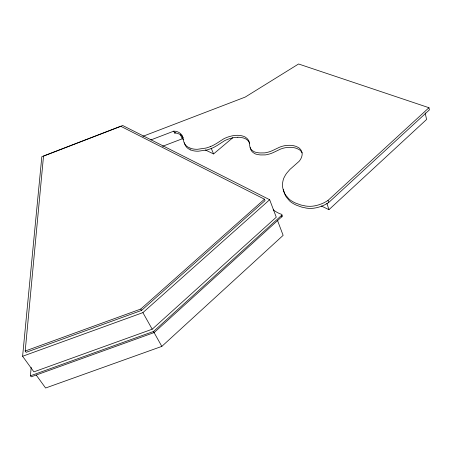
<?xml version="1.0" encoding="UTF-8"?>
<svg xmlns="http://www.w3.org/2000/svg" width="452" height="452" viewBox="0 0 452 452"><rect width="100%" height="100%" fill="white"/><g stroke="black" fill="none" stroke-linecap="round" stroke-linejoin="round"><path stroke-width="0.68" d="M281.833 215.372L282.116 215.497A1.136 0.757 -19.8 0 1 282.308 215.672L282.393 215.841A1.232 0.819 -19.9 0 1 282.398 216.203L154.177 332.548L31.205 376.827L30.448 375.793L31.171 367.386M25.199 351.034L43.516 156.126L120.842 126.311L264.476 199.196L265.03 200.637L141.549 310.411L26.126 352.328L25.199 351.034L140.781 309.044L264.476 199.196M22.6 356.266L41.821 156.663L122.661 125.492L269.658 199.722L276.274 217.214L152.2 329.209L33.9 371.86L22.6 356.266L142.894 312.62L269.658 199.722M30.448 375.793L153.561 331.446L281.963 215.039A1.232 0.819 -19.9 0 0 281.963 214.677L281.873 214.508A1.136 0.757 -19.9 0 0 281.686 214.333L280.845 214.045A16.854 11.051 -19.2 0 1 279.313 213.508L277.206 212.44A61.704 39.443 -17.4 0 1 274.703 210.898L273.675 210.18A37.07 23.99 -18.5 0 1 273.189 209.813M321.395 206.022L328.943 209.671L426.569 119.481L425.179 112.898M210.604 146.51A19.538 11.323 -22.7 0 0 213.361 145.256L216.101 143.719A37.171 21.221 -22.9 0 0 218.022 142.51A34.702 19.854 -22.9 0 0 218.796 141.996L223.74 138.815A13.588 8.063 -21.8 0 1 225.152 138.12L227.582 137.159A25.645 15.379 -21.8 0 1 229.074 136.668L231.108 136.103A18.272 10.888 -21.8 0 1 232.667 135.775L233.187 135.685A21.216 12.673 -21.8 0 1 235.718 135.374L237.091 135.306A15.701 9.339 -21.7 0 1 239.148 135.38L241.131 135.679A26.143 15.662 -22 0 1 243.04 136.154L243.764 136.397A14.391 8.56 -21.6 0 1 245.182 137.063L246.589 138.092A27.634 16.521 -22.1 0 1 247.56 139.024L248.521 140.295A14.362 8.56 -21.6 0 1 248.967 141.267L250.046 147.572A16.56 9.933 -20.1 0 0 250.6 148.64L251.109 149.324A21.351 12.792 -19.9 0 0 252.442 150.623L254.047 151.657A12.905 7.763 -20.3 0 0 255.38 152.183L258.058 152.742A28.826 17.148 -19.8 0 0 259.985 152.945L264.516 152.895A13.639 8.209 -20.1 0 0 266.313 152.612L268.748 151.985A19.086 11.436 -20.1 0 0 273.036 150.33L279.585 147.199A19.707 12.176 -19.3 0 1 281.138 146.634L282.167 146.312A15.085 9.277 -19.3 0 1 284.783 145.697L287.026 145.414A21.973 13.594 -19.4 0 1 289.822 145.307L290.845 145.341A15.984 9.842 -19.3 0 1 292.794 145.561L294.275 145.883A24.945 15.458 -19.5 0 1 296.28 146.51L298.427 147.522A14.165 8.724 -19.1 0 1 299.416 148.245L300.512 149.414A21.933 13.543 -19.5 0 1 301.411 150.855L301.879 152.053A17.323 10.69 -19.3 0 1 302.134 154.601L302.009 155.499A20.25 12.492 -19.4 0 1 301.083 158.302L300.851 158.759A17.572 10.848 -19.3 0 1 299.088 161.347L289.918 169.443L286.675 173.212A40.234 25.826 -17.5 0 0 285.297 175.28L283.862 178.009A22.385 14.289 -18.3 0 0 283.415 179.207L282.992 180.845A55.573 35.635 -16.6 0 0 282.602 183.184L282.466 184.975A25.623 16.408 -18.2 0 0 282.511 186.156L282.737 187.693A63.348 40.403 -16.2 0 0 283.686 191.168L284.811 193.733A32.555 20.905 -17.8 0 0 285.562 194.959L288.721 198.722A25.216 16.278 -18.1 0 0 289.986 199.824L291.224 200.699A45.714 29.205 -17.2 0 0 293.704 202.163A42.471 27.188 -17.3 0 0 295.857 203.197L300.964 205.022L305.597 206.01A34.38 22.142 -17.5 0 0 307.919 206.259C313.185 206.677 318.496 205.259 323.259 203.095A32.024 20.662 -18 0 0 326.067 201.626L328.022 200.422L428.954 107.717L298.58 63.986L245.199 97.09L142.826 136.346M283.404 189.337L283.477 189.733A63.223 40.437 -16.2 0 0 284.427 193.213L285.551 195.778A32.487 20.922 -17.7 0 0 286.302 197.004L289.461 200.773A25.165 16.295 -18 0 0 290.721 201.88L291.964 202.762A45.624 29.233 -17.1 0 0 294.438 204.225A42.386 27.21 -17.3 0 0 296.585 205.259L301.687 207.095L306.315 208.089A34.312 22.165 -17.5 0 0 308.631 208.338C313.891 208.762 319.191 207.349 323.948 205.191A31.962 20.679 -18 0 0 326.751 203.728L328.7 202.519L429.4 109.881L428.954 107.717M36.245 375.098L45.607 388.014L161.833 346.385L283.138 235.362L277.415 220.226M205.423 149.996L213.57 153.934L232.797 137.724M210.604 146.51L208.276 147.358A29.736 17.074 -22.7 0 1 205.993 148.058L197.597 149.273A18.21 10.554 -22.8 0 1 195.456 149.239L195.044 149.211A24.346 14.046 -22.7 0 1 192.558 148.855L189.919 148.064M150.793 139.956L173.788 131.153C176.828 131.091 179.868 132.43 181.704 134.871A20.56 11.769 -24.5 0 1 182.438 136.069L183.868 141.984A16.747 9.667 -23 0 0 184.156 142.792L184.732 143.872A33.267 19.176 -22.3 0 0 185.41 144.843L185.761 145.267A23.487 13.566 -22.7 0 0 189.936 148.047M173.788 131.153L174.619 133.024L175.868 132.549M162.539 146.312L182.246 138.798L183.495 139.402M237.842 137.261L236.475 137.329A21.176 12.69 -21.8 0 0 233.944 137.634L233.424 137.724A18.238 10.899 -21.7 0 0 231.87 138.052L229.842 138.611A25.594 15.396 -21.8 0 0 228.35 139.103L225.927 140.063A13.566 8.074 -21.8 0 0 224.514 140.753L219.576 143.934A34.646 19.882 -22.8 0 1 218.808 144.448A37.104 21.25 -22.9 0 1 216.892 145.657L214.152 147.188A19.504 11.334 -22.7 0 1 211.4 148.442L209.078 149.29A29.685 17.097 -22.7 0 1 206.796 149.985L198.417 151.188A18.176 10.565 -22.8 0 1 196.275 151.154L195.869 151.121A24.301 14.068 -22.7 0 1 193.383 150.765L190.744 149.974M174.619 133.024C177.653 132.967 180.687 134.312 182.529 136.758A20.526 11.786 -24.5 0 1 183.258 137.956M249.267 142.267L248.301 140.996A27.589 16.543 -22.1 0 0 247.334 140.058L245.922 139.03A14.362 8.571 -21.6 0 0 244.509 138.363L243.786 138.12A26.097 15.679 -22 0 0 241.882 137.64L239.899 137.335A15.673 9.351 -21.7 0 0 237.842 137.261M153.561 331.446L154.177 332.548M142.894 312.62L152.2 329.209M153.804 332.067L161.833 346.385M140.781 309.044L141.549 310.411M180.348 134.453L182.246 138.798M211.197 148.2L213.57 153.934M281.438 215.802L281.873 216.966M326.875 203.281L328.943 209.671M328.022 200.422L328.7 202.519M184.467 142.736L184.698 143.883A16.718 9.684 -23 0 0 184.981 144.691L185.557 145.77A33.205 19.204 -22.3 0 0 186.241 146.742L186.586 147.166A23.447 13.583 -22.7 0 0 190.761 149.957M250.306 147.522L250.792 149.55A16.532 9.944 -20.1 0 0 251.346 150.618L251.854 151.307A21.312 12.809 -19.9 0 0 253.188 152.607L254.792 153.64A12.882 7.769 -20.2 0 0 256.126 154.172L258.804 154.731A28.775 17.17 -19.8 0 0 260.725 154.94L265.245 154.895A13.617 8.221 -20.1 0 0 267.047 154.612L269.477 153.991A19.052 11.447 -20.1 0 0 273.754 152.341L280.291 149.211A19.673 12.187 -19.3 0 1 281.845 148.646L282.867 148.324A15.057 9.289 -19.3 0 1 285.483 147.714L287.721 147.431A21.933 13.611 -19.3 0 1 290.512 147.329L291.534 147.363A15.956 9.854 -19.2 0 1 293.484 147.589L294.958 147.911A24.894 15.475 -19.5 0 1 296.964 148.544L299.105 149.561A14.136 8.735 -19.1 0 1 300.094 150.279L301.19 151.454A21.894 13.56 -19.4 0 1 302.089 152.9M249.436 142.583A14.334 8.571 -21.5 0 1 249.713 143.239"/></g></svg>
